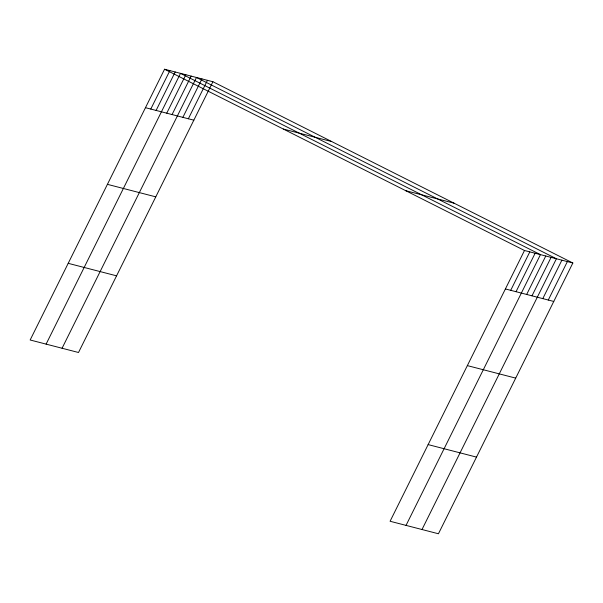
<?xml version="1.0" encoding="UTF-8"?>
<svg xmlns="http://www.w3.org/2000/svg" width="603" height="603" viewBox="0 0 603 603"><rect width="100%" height="100%" fill="white"/><g stroke="black" fill="none" stroke-linecap="round" stroke-linejoin="round"><path stroke-width="0.9" d="M212.919 81.737L164.559 69.232L30.15 339.994L78.511 352.499L212.919 81.737L572.85 263.006L438.441 533.768L390.081 521.263L524.489 250.501L572.85 263.006M150.788 109.06L169.88 70.611M156.109 110.432L175.194 71.983M46.107 344.117L180.516 73.362L540.446 254.632L406.038 525.386M166.752 113.183L185.837 74.734M172.066 114.562L191.159 76.106M62.071 348.248L196.472 77.486L556.403 258.755L422.002 529.517M182.867 117.351L201.96 78.903M188.355 118.768L207.44 80.32M510.718 290.329L529.811 251.881M516.04 291.701L535.125 253.252M526.683 294.452L545.768 256.004M531.997 295.832L551.089 257.383M542.798 298.621L561.89 260.172M548.285 300.038L567.37 261.589M283.335 129.05L331.695 141.554M145.466 107.681L193.834 120.185M405.713 190.684L454.074 203.188M107.417 184.345L155.778 196.849M505.397 288.95L553.765 301.455M467.348 365.614L515.708 378.119M68.207 263.33L116.567 275.835M428.138 444.599L476.498 457.104M164.559 69.232L524.489 250.501"/></g></svg>
